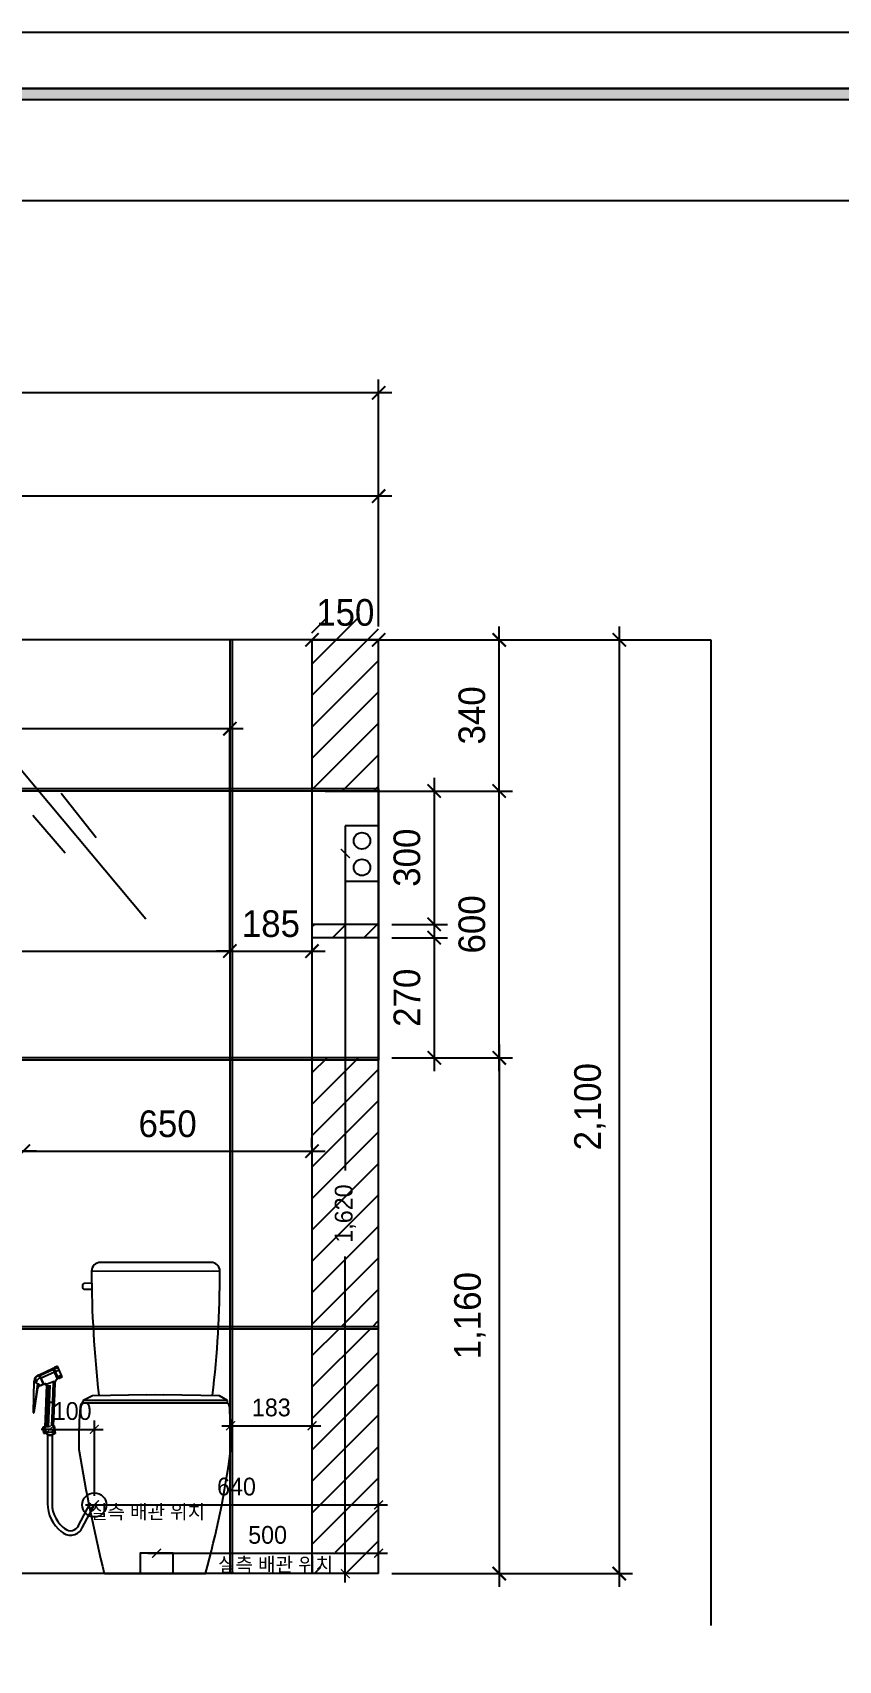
# Model space of a CAD drawing. Header units: millimetres. Extents: x 217202 to 745838, y -6815 to 171372.
# Drawn here: x 344231 to 346045, y 23371 to 27032 of the extents above; entities that cross this region are included whole.
import ezdxf
from ezdxf.enums import TextEntityAlignment as Align

# ---------------------------------------------------------------- set-up
doc = ezdxf.new("R2010")
doc.units = ezdxf.units.MM
doc.header["$PDMODE"] = 3
doc.layers.get('DEFPOINTS').update_dxf_attribs({"color": 248})
for name, color, linetype in [('0-ELC TEXT', 7, 'Continuous'), ('03-WAL NEW', 3, 'Continuous'), ('06-FUR', 6, 'Continuous'), ('C-WALL1', 2, 'Continuous'), ('CO-BATH', 6, 'Continuous'), ('FIX', 7, 'Continuous'), ('FORM(YOURNAME)-1', 1, 'Continuous'), ('FORM(YOURNAME)-11', 1, 'Continuous'), ('TOILET-1', 6, 'Continuous')]:
    doc.layers.add(name, color=color, linetype=linetype)
doc.styles.add('HY 울릉도 L', font='')
doc.styles.add('YOURNAME', font='HY울릉도M.TTF')
doc.styles.add('코레일둥고', font='Korail_Round_Gothic_Medium.ttf')
doc.styles.get('HY 울릉도 L').set_extended_font_data('HY울릉도L')
doc.dimstyles.new('30', dxfattribs={"dimscale": 30, "dimtxt": 2, "dimasz": 1, "dimexe": 1, "dimexo": 1, "dimgap": 1, "dimtad": 1, "dimdec": 0, "dimrnd": 0.05, "dimdsep": 46, "dimlunit": 6, "dimtxsty": 'HY 울릉도 L', "dimblk": 'ARCHTICK', "dimcen": 2.5, "dimdle": 1, "dimclrd": 133, "dimclre": 133, "dimclrt": 30, "dimadec": 0, "dimazin": 0, "dimtfac": 1, "dimtdec": 0, "dimtix": 1, "dimtmove": 2, "dimatfit": 3, "dimldrblk": 'ARCHTICK', "dimfxl": 1, "dimlwd": -1, "dimlwe": -1, "dimarcsym": 0})

# ---------------------------------------------------------------- blocks, each defined once
blk = doc.blocks.new('FORM-ELEVATION')
at = {"layer": 'FORM(YOURNAME)-11'}
h = blk.add_hatch(color=256, dxfattribs=at)
h.dxf.hatch_style = 1
h.paths.add_polyline_path([(-10309, 35708), (71691, 35708), (71691, 35508), (-10309, 35508)])
h.paths.add_polyline_path([(-10309, -21492), (71691, -21492), (71691, -21692), (-10309, -21692)])
at = {"layer": 'DEFPOINTS', "color": 158}
for points in [[(-10309, -21692), (71691, -21692), (71691, 35708), (-10309, 35708)], [(-8309, 33708), (61071, 33708), (61071, -19692), (-8309, -19692)]]:
    blk.add_lwpolyline(points, close=True, dxfattribs=at)
at = {"layer": 'FORM(YOURNAME)-11', "color": 250}
blk.add_lwpolyline([(-11309, -22692), (72691, -22692), (72691, 36708), (-11309, 36708)], close=True, dxfattribs=at)
at = {"layer": 'FORM(YOURNAME)-11'}
blk.add_lwpolyline([(-10309, 35708), (71691, 35708), (71691, 35508), (-10309, 35508)], close=True, dxfattribs=at)
at = {"layer": 'FORM(YOURNAME)-11', "color": 3, "style": 'YOURNAME'}
for tag, height, p in [('1', 450, (71041, -1219)), ('2', 450, (71041, -1863)), ('3', 450, (71041, -3150)), ('4', 450, (71041, -5081)), ('5', 515, (71041, -7398)), ('6', 515, (71041, -9650)), ('7', 515, (71041, -11903)), ('8', 515, (71041, -14155)), ('9', 515, (71041, -16408)), ('10', 515, (66791, -18596)), ('11', 515, (71041, -18660)), ('12', 515, (66791, -20848)), ('13', 515, (71041, -20848))]:
    blk.add_attdef(tag, text='', height=height, dxfattribs=at).set_placement(p, align=Align.MIDDLE_RIGHT)
blk = doc.blocks.new('_ArchTick')
at = {"color": 0, "linetype": 'ByBlock', "const_width": 0.15}
blk.add_lwpolyline([(-0.5, -0.5), (0.5, 0.5)], dxfattribs=at)
blk = doc.blocks.new('*D732')
at = {"layer": '06-FUR', "color": 133, "transparency": 16777216}
for p, q in [((345040.1, 25666.2), (345582, 25666.2)), ((345552, 25696.2), (345552, 23536.2)), ((345040.1, 23566.2), (345582, 23566.2))]:
    blk.add_line(p, q, dxfattribs=at)
at = {"layer": 'DEFPOINTS', "color": 0, "transparency": 16777216}
for p in [(345010.1, 25666.2), (345010.1, 23566.2), (345552, 23566.2)]:
    blk.add_point(p, dxfattribs=at)
at = {"layer": '06-FUR', "color": 133, "transparency": 16777216, "xscale": 30, "yscale": 30, "zscale": 30}
for p, rotation in [((345552, 25666.2), 90), ((345552, 23566.2), 270)]:
    blk.add_blockref('_ArchTick', p, dxfattribs=dict(at, rotation=rotation))
at = {"layer": '06-FUR', "color": 30, "transparency": 16777216, "insert": (345486, 24616.2), "char_height": 60, "attachment_point": 5, "rotation": 90, "style": 'HY 울릉도 L'}
blk.add_mtext('2,100', dxfattribs=at)
blk = doc.blocks.new('*D734')
at = {"layer": '06-FUR', "color": 133, "transparency": 16777216}
for p, q in [((343120.1, 25696.2), (343120.1, 26019.4)), ((345010.1, 25696.2), (345010.1, 26019.4)), ((345040.1, 25989.4), (343090.1, 25989.4))]:
    blk.add_line(p, q, dxfattribs=at)
at = {"layer": 'DEFPOINTS', "color": 0, "transparency": 16777216}
for p in [(343120.1, 25989.4), (343120.1, 25666.2), (345010.1, 25666.2)]:
    blk.add_point(p, dxfattribs=at)
at = {"layer": '06-FUR', "color": 133, "transparency": 16777216, "xscale": 30, "yscale": 30, "zscale": 30, "rotation": 180}
blk.add_blockref('_ArchTick', (343120.1, 25989.4), dxfattribs=at)
at = {"layer": '06-FUR', "color": 133, "transparency": 16777216, "xscale": 30, "yscale": 30, "zscale": 30}
blk.add_blockref('_ArchTick', (345010.1, 25989.4), dxfattribs=at)
at = {"layer": '06-FUR', "color": 30, "transparency": 16777216, "insert": (344065.1, 26055.3), "char_height": 60, "attachment_point": 5, "style": 'HY 울릉도 L'}
blk.add_mtext('1,890', dxfattribs=at)
blk = doc.blocks.new('*D735')
at = {"layer": '06-FUR', "color": 133, "transparency": 16777216}
for p, q in [((342260.1, 25696.2), (342260.1, 26251.7)), ((345010.1, 25696.2), (345010.1, 26251.7)), ((345040.1, 26221.7), (342230.1, 26221.7))]:
    blk.add_line(p, q, dxfattribs=at)
at = {"layer": 'DEFPOINTS', "color": 0, "transparency": 16777216}
for p in [(342260.1, 26221.7), (342260.1, 25666.2), (345010.1, 25666.2)]:
    blk.add_point(p, dxfattribs=at)
at = {"layer": '06-FUR', "color": 133, "transparency": 16777216, "xscale": 30, "yscale": 30, "zscale": 30, "rotation": 180}
blk.add_blockref('_ArchTick', (342260.1, 26221.7), dxfattribs=at)
at = {"layer": '06-FUR', "color": 133, "transparency": 16777216, "xscale": 30, "yscale": 30, "zscale": 30}
blk.add_blockref('_ArchTick', (345010.1, 26221.7), dxfattribs=at)
at = {"layer": '06-FUR', "color": 30, "transparency": 16777216, "insert": (343635.1, 26287.7), "char_height": 60, "attachment_point": 5, "style": 'HY 울릉도 L'}
blk.add_mtext('2,750', dxfattribs=at)
blk = doc.blocks.new('*D731')
at = {"layer": '06-FUR', "color": 133, "transparency": 16777216}
blk.add_line((344490.3, 23612.1), (345030.1, 23612.1), dxfattribs=at)
at = {"layer": 'DEFPOINTS', "color": 0, "transparency": 16777216}
for p in [(344510.3, 23612.1), (345010.1, 23612.1), (345010.1, 23612.1)]:
    blk.add_point(p, dxfattribs=at)
at = {"layer": '06-FUR', "color": 133, "transparency": 16777216, "xscale": 20, "yscale": 20, "zscale": 20, "rotation": 180}
blk.add_blockref('_ArchTick', (344510.3, 23612.1), dxfattribs=at)
at = {"layer": '06-FUR', "color": 133, "transparency": 16777216, "xscale": 20, "yscale": 20, "zscale": 20}
blk.add_blockref('_ArchTick', (345010.1, 23612.1), dxfattribs=at)
at = {"layer": '06-FUR', "color": 30, "transparency": 16777216, "insert": (344760.2, 23653), "char_height": 40, "attachment_point": 5, "style": 'HY 울릉도 L'}
blk.add_mtext('500', dxfattribs=at)
blk = doc.blocks.new('*D729')
at = {"layer": '06-FUR', "color": 133, "transparency": 16777216}
blk.add_line((344240.1, 24516.2), (343090.1, 24516.2), dxfattribs=at)
at = {"layer": 'DEFPOINTS', "color": 0, "transparency": 16777216}
for p in [(343120.1, 24516.2), (343120.1, 24516.2), (344210.1, 24516.2)]:
    blk.add_point(p, dxfattribs=at)
at = {"layer": '06-FUR', "color": 133, "transparency": 16777216, "xscale": 30, "yscale": 30, "zscale": 30, "rotation": 180}
blk.add_blockref('_ArchTick', (343120.1, 24516.2), dxfattribs=at)
at = {"layer": '06-FUR', "color": 133, "transparency": 16777216, "xscale": 30, "yscale": 30, "zscale": 30}
blk.add_blockref('_ArchTick', (344210.1, 24516.2), dxfattribs=at)
at = {"layer": '06-FUR', "color": 30, "transparency": 16777216, "insert": (343665.1, 24582.2), "char_height": 60, "attachment_point": 5, "style": 'HY 울릉도 L'}
blk.add_mtext('1,090', dxfattribs=at)
blk = doc.blocks.new('*D739')
at = {"layer": '06-FUR', "color": 133, "transparency": 16777216}
for p, q in [((344860.1, 25666.2), (344830.1, 25666.2)), ((344860.1, 25666.2), (345010.1, 25666.2)), ((345010.1, 25666.2), (345040.1, 25666.2))]:
    blk.add_line(p, q, dxfattribs=at)
at = {"layer": 'DEFPOINTS', "color": 0, "transparency": 16777216}
for p in [(344860.1, 25666.2), (345010.1, 25666.2), (345010.1, 25666.2)]:
    blk.add_point(p, dxfattribs=at)
at = {"layer": '06-FUR', "color": 133, "transparency": 16777216, "xscale": 30, "yscale": 30, "zscale": 30}
blk.add_blockref('_ArchTick', (344860.1, 25666.2), dxfattribs=at)
at = {"layer": '06-FUR', "color": 133, "transparency": 16777216, "xscale": 30, "yscale": 30, "zscale": 30, "rotation": 180}
blk.add_blockref('_ArchTick', (345010.1, 25666.2), dxfattribs=at)
at = {"layer": '06-FUR', "color": 30, "transparency": 16777216, "insert": (344935.1, 25727.5), "char_height": 60, "attachment_point": 5, "style": 'HY 울릉도 L'}
blk.add_mtext('150', dxfattribs=at)
blk = doc.blocks.new('*D737')
at = {"layer": '06-FUR', "color": 133, "transparency": 16777216}
for p, q in [((344675.1, 24966.2), (344645.1, 24966.2)), ((344675.1, 24966.2), (344860.1, 24966.2)), ((344860.1, 24966.2), (344890.1, 24966.2))]:
    blk.add_line(p, q, dxfattribs=at)
at = {"layer": 'DEFPOINTS', "color": 0, "transparency": 16777216}
for p in [(344675.1, 24966.2), (344860.1, 24966.2), (344860.1, 24966.2)]:
    blk.add_point(p, dxfattribs=at)
at = {"layer": '06-FUR', "color": 133, "transparency": 16777216, "xscale": 30, "yscale": 30, "zscale": 30}
blk.add_blockref('_ArchTick', (344675.1, 24966.2), dxfattribs=at)
at = {"layer": '06-FUR', "color": 133, "transparency": 16777216, "xscale": 30, "yscale": 30, "zscale": 30, "rotation": 180}
blk.add_blockref('_ArchTick', (344860.1, 24966.2), dxfattribs=at)
at = {"layer": '06-FUR', "color": 30, "transparency": 16777216, "insert": (344767.6, 25027.5), "char_height": 60, "attachment_point": 5, "style": 'HY 울릉도 L'}
blk.add_mtext('185', dxfattribs=at)
blk = doc.blocks.new('*D738')
at = {"layer": '06-FUR', "color": 133, "transparency": 16777216}
blk.add_line((344350.1, 23720.7), (345030.1, 23720.7), dxfattribs=at)
at = {"layer": 'DEFPOINTS', "color": 0, "transparency": 16777216}
for p in [(344370.1, 23720.7), (345010.1, 23720.7), (345010.1, 23720.7)]:
    blk.add_point(p, dxfattribs=at)
at = {"layer": '06-FUR', "color": 133, "transparency": 16777216, "xscale": 20, "yscale": 20, "zscale": 20, "rotation": 180}
blk.add_blockref('_ArchTick', (344370.1, 23720.7), dxfattribs=at)
at = {"layer": '06-FUR', "color": 133, "transparency": 16777216, "xscale": 20, "yscale": 20, "zscale": 20}
blk.add_blockref('_ArchTick', (345010.1, 23720.7), dxfattribs=at)
at = {"layer": '06-FUR', "color": 30, "transparency": 16777216, "insert": (344690.1, 23761.6), "char_height": 40, "attachment_point": 5, "style": 'HY 울릉도 L'}
blk.add_mtext('640', dxfattribs=at)
blk = doc.blocks.new('A-010')
at = {"layer": 'CO-BATH'}
for p, q in [((-239.6, 182.8), (-240.4, 179.9)), ((-213.1, 172), (-240.4, 179.9)), ((-212.2, 174.9), (-239.6, 182.8)), ((-212, 175.9), (-239.3, 183.7)), ((-238.8, 182.5), (-238.5, 183.5)), ((-210.6, 180.7), (-237.9, 188.5)), ((-213.1, 175.1), (-212.8, 176.1)), ((-212.2, 174.9), (-213.1, 172)), ((-109.3, 121.4), (-213.1, 172)), ((-128.7, 190.7), (-28.5, 126.7)), ((8.6, 130.6), (-127.4, 194)), ((-260.6, 138.9), (-260.3, 143.4)), ((-226.4, 128.7), (-260.6, 138.9)), ((-224.6, 133.1), (-260.3, 143.4)), ((-224.6, 133.1), (-226.4, 128.7)), ((-126.8, 85.4), (-224.6, 133.1)), ((-124.2, 86.4), (-108.4, 118.7)), ((-123.3, 85.9), (-107.5, 118.3)), ((-38.2, 42.2), (-122.3, 83.2)), ((-33.3, 84.3), (-104.8, 119.2)), ((-25.4, 92.1), (-25.6, 87.7)), ((-25.2, 98.7), (-25, 105)), ((22.4, 95), (-22.4, 95)), ((-18.8, 96.8), (-20.5, 96.2)), ((-8.4, 97.4), (-15.4, 97.4)), ((-4.9, 96.8), (-3.3, 96.2)), ((0.2, 95.6), (21.1, 95.6)), ((25.2, 98.7), (25, 105)), ((25.4, 92.1), (27.5, 26.7)), ((-27.8, 15.7), (-28.3, 0)), ((-28.3, 0), (28.3, 0)), ((-24.5, 23.6), (-24.8, 18.6)), ((-24.8, 18.6), (24.8, 18.6)), ((-24.5, 23.6), (24.5, 23.6)), ((24.5, 23.6), (24.8, 18.6)), ((28.3, 0), (27.8, 15.7))]:
    blk.add_line(p, q, dxfattribs=at)
at = {"layer": 'CO-BATH', "color": 251}
for p, q in [((-215.6, 164.4), (-220.3, 145.6)), ((-116.3, 107), (-217.6, 156.4)), ((-112.8, 114.2), (-215.6, 164.4)), ((-110.6, 118.7), (-214.4, 169.3)), ((-109.7, 120.5), (-213.5, 171.1)), ((-21.4, 128), (-128.4, 191.4)), ((-126.4, 86.3), (-224.2, 134)), ((-125.5, 88.1), (-223.3, 135.8)), ((-123.3, 92.6), (-221.1, 140.3)), ((-123.4, 85.4), (-124.5, 85.9)), ((-37.8, 43.1), (-121.9, 84.1)), ((-36.9, 44.9), (-121, 85.9)), ((-34.7, 49.4), (-118.8, 90.4)), ((-40.3, 70), (-111.8, 104.8)), ((-36.8, 77.1), (-108.3, 112)), ((-107.1, 118.8), (-108.2, 119.3)), ((-34.6, 81.6), (-106.1, 116.5)), ((-33.8, 83.4), (-105.2, 118.3)), ((-27.4, 85), (-34.7, 85)), ((-34.7, 85), (-27.4, 85)), ((-28.7, 78.3), (-30.5, 42.9)), ((9.1, 93.5), (9.1, 23.6)), ((21.1, 91.5), (21.6, 26.6)), ((22.2, 98.9), (22, 104.9)), ((23.9, 90.6), (25.2, 26.4)), ((24.2, 98.7), (24, 105)), ((-25.8, 15), (-26.3, 0)), ((-24.3, 23.6), (-24.3, 18.6)), ((-23.8, 23.6), (-23.8, 18.6)), ((-22.8, 23.6), (-22.8, 18.6)), ((-20.8, 23.6), (-20.8, 18.6)), ((-17.7, 14.4), (-18.2, 0)), ((-17.8, 23.6), (-17.8, 18.6)), ((-13.8, 23.6), (-13.8, 18.6)), ((-8.8, 23.6), (-8.8, 18.6)), ((0.8, 23.6), (0.8, 18.6)), ((8.8, 23.6), (8.8, 18.6)), ((9.2, 18.6), (9.1, 0)), ((13.8, 23.6), (13.8, 18.6)), ((17.8, 23.6), (17.8, 18.6)), ((20.8, 23.6), (20.8, 18.6)), ((21.3, 14.1), (21.7, 0)), ((22.8, 23.6), (22.8, 18.6)), ((23.8, 23.6), (23.8, 18.6)), ((24.3, 23.6), (24.3, 18.6)), ((25.6, 15.1), (26.1, 0))]:
    blk.add_line(p, q, dxfattribs=at)
at = {"layer": 'CO-BATH'}
for centre, radius, start, end in [((-230.5, 153), 31.3, 159.88196, 197.71284), ((-236.3, 155.2), 25, 99.37982, 160.15404), ((-234.3, 184.9), 5.12, 134.64434, 193.13831), ((-215.6, 179.5), 5.12, 314.64434, 13.13831), ((-128.1, 192.4), 1.75, 65, 250.3264), ((-125.9, 87.2), 2, 244, 334), ((-121.5, 85), 2, 154, 244), ((-110.2, 119.6), 2, 334, 64), ((-105.7, 117.4), 2, 64, 154), ((-30.9, 89.3), 5.55, 243.72218, 343.02025), ((-35.4, 116), 12.7, 2.69349, 57.41153), ((-22.4, 92), 3, 90, 178.18311), ((-22.2, 98.6), 3, 178.18311, 258.38321), ((0, 105), 25, 154.38376, 180), ((-22.1, 116.3), 0.686, 154.93574, 299.76069), ((-23.9, 105.6), 10, 276.35514, 290.13188), ((-15.4, 87.4), 10, 90, 110.13188), ((-8.4, 87.4), 10, 69.86812, 90), ((0.2, 105.6), 10, 249.86812, 270), ((7.5, 128.3), 2.57, 352.31561, 63.76258), ((0, 105), 25, 0, 66.4195), ((22.2, 98.6), 3, 270, 1.81689), ((22.4, 92), 3, 1.81689, 90), ((-46.5, 25.1), 19, 3.99488, 64), ((-24.8, 15.6), 3, 90, 178.18311), ((-24.4, 26.8), 3.21, 182.62947, 268.43842), ((24.5, 26.6), 3, 270, 1.81689), ((24.8, 15.6), 3, 1.81689, 90)]:
    blk.add_arc(centre, radius, start, end, dxfattribs=at)
at = {"layer": 'CO-BATH', "color": 251}
for centre, radius, start, end in [((-233.3, 153.5), 27.4, 158.85053, 202.5299), ((-236, 155), 24.4, 95.51636, 159.94311), ((-233.3, 153.5), 25.5, 158.82659, 206.18495), ((-233.8, 153.5), 25, 93.32957, 158.29837), ((-207.2, 144.5), 40.4, 125.91753, 186.80027), ((-127.6, 192.7), 1.47, 102.36231, 239.31989), ((28.3, 103), 51, 165.13795, 188.17913), ((-18.5, 110.2), 6.42, 70.39341, 119.76069), ((-28.4, 117.1), 12.9, 355.51828, 57.31643), ((-15.4, 118.8), 2.8, 250.39341, 330.69881), ((5.6, 107), 21.4, 78.20975, 150.69881), ((-17.2, 101.2), 26.8, 347.96097, 64), ((0, 105), 22, 0, 95.62482), ((0, 105), 24, 0, 76.77029), ((2.5, 93.4), 6.61, 0.89175, 14.71022), ((16, 91.5), 5.1, 0.17587, 43.85297), ((17.1, 100.1), 5.19, 306.24312, 347.50486), ((20.7, 99.2), 3.58, 277.51433, 352.25514), ((19.3, 91.1), 4.63, 354.15226, 58.18926), ((-19.4, 14.3), 6.43, 138.3034, 173.58963), ((-7, 14.2), 10.7, 155.55402, 178.83936), ((17, 26.6), 4.63, 319.84508, 0.41225), ((12.3, 14.7), 9.03, 356.17075, 25.83342), ((22.3, 26.4), 2.82, 278.46881, 1.09158), ((22, 15.2), 3.62, 359.21751, 71.52516)]:
    blk.add_arc(centre, radius, start, end, dxfattribs=at)
blk = doc.blocks.new('*D750')
at = {"layer": '06-FUR', "color": 133, "transparency": 16777216}
for p, q in [((344370.1, 23740.7), (344370.1, 23910.6)), ((344270.3, 23890.6), (344250.3, 23890.6)), ((344270.3, 23890.6), (344370.1, 23890.6)), ((344370.1, 23890.6), (344390.1, 23890.6))]:
    blk.add_line(p, q, dxfattribs=at)
at = {"layer": 'DEFPOINTS', "color": 0, "transparency": 16777216}
for p in [(344270.3, 23890.6), (344370.1, 23890.6), (344370.1, 23720.7)]:
    blk.add_point(p, dxfattribs=at)
at = {"layer": '06-FUR', "color": 133, "transparency": 16777216, "xscale": 20, "yscale": 20, "zscale": 20}
blk.add_blockref('_ArchTick', (344270.3, 23890.6), dxfattribs=at)
at = {"layer": '06-FUR', "color": 133, "transparency": 16777216, "xscale": 20, "yscale": 20, "zscale": 20, "rotation": 180}
blk.add_blockref('_ArchTick', (344370.1, 23890.6), dxfattribs=at)
at = {"layer": '06-FUR', "color": 30, "transparency": 16777216, "insert": (344320.2, 23931.5), "char_height": 40, "attachment_point": 5, "style": 'HY 울릉도 L'}
blk.add_mtext('100', dxfattribs=at)
blk = doc.blocks.new('*D773')
at = {"layer": '06-FUR', "color": 133, "transparency": 16777216}
for p, q in [((345281.6, 24756.2), (345281.6, 23536.2)), ((345040.1, 24726.2), (345311.6, 24726.2)), ((345040.1, 23566.2), (345311.6, 23566.2))]:
    blk.add_line(p, q, dxfattribs=at)
at = {"layer": 'DEFPOINTS', "color": 0, "transparency": 16777216}
for p in [(345010.1, 24726.2), (345010.1, 23566.2), (345281.6, 23566.2)]:
    blk.add_point(p, dxfattribs=at)
at = {"layer": '06-FUR', "color": 133, "transparency": 16777216, "xscale": 30, "yscale": 30, "zscale": 30}
for p, rotation in [((345281.6, 24726.2), 90), ((345281.6, 23566.2), 270)]:
    blk.add_blockref('_ArchTick', p, dxfattribs=dict(at, rotation=rotation))
at = {"layer": '06-FUR', "color": 30, "transparency": 16777216, "insert": (345215.7, 24146.2), "char_height": 60, "attachment_point": 5, "rotation": 90, "style": 'HY 울릉도 L'}
blk.add_mtext('1,160', dxfattribs=at)
blk = doc.blocks.new('*D774')
at = {"layer": '06-FUR', "color": 133, "transparency": 16777216}
for p, q in [((345281.6, 24696.2), (345281.6, 25356.2)), ((345040.1, 25326.2), (345311.6, 25326.2)), ((345040.1, 24726.2), (345311.6, 24726.2))]:
    blk.add_line(p, q, dxfattribs=at)
at = {"layer": 'DEFPOINTS', "color": 0, "transparency": 16777216}
for p in [(345010.1, 25326.2), (345281.6, 25326.2), (345010.1, 24726.2)]:
    blk.add_point(p, dxfattribs=at)
at = {"layer": '06-FUR', "color": 133, "transparency": 16777216, "xscale": 30, "yscale": 30, "zscale": 30}
for p, rotation in [((345281.6, 25326.2), 90), ((345281.6, 24726.2), 270)]:
    blk.add_blockref('_ArchTick', p, dxfattribs=dict(at, rotation=rotation))
at = {"layer": '06-FUR', "color": 30, "transparency": 16777216, "insert": (345220.3, 25026.2), "char_height": 60, "attachment_point": 5, "rotation": 90, "style": 'HY 울릉도 L'}
blk.add_mtext('600', dxfattribs=at)
blk = doc.blocks.new('*D775')
at = {"layer": '06-FUR', "color": 133, "transparency": 16777216}
for p, q in [((345040.1, 25666.2), (345311.6, 25666.2)), ((345281.6, 25296.2), (345281.6, 25696.2)), ((345040.1, 25326.2), (345311.6, 25326.2))]:
    blk.add_line(p, q, dxfattribs=at)
at = {"layer": 'DEFPOINTS', "color": 0, "transparency": 16777216}
for p in [(345010.1, 25666.2), (345281.6, 25666.2), (345010.1, 25326.2)]:
    blk.add_point(p, dxfattribs=at)
at = {"layer": '06-FUR', "color": 133, "transparency": 16777216, "xscale": 30, "yscale": 30, "zscale": 30}
for p, rotation in [((345281.6, 25666.2), 90), ((345281.6, 25326.2), 270)]:
    blk.add_blockref('_ArchTick', p, dxfattribs=dict(at, rotation=rotation))
at = {"layer": '06-FUR', "color": 30, "transparency": 16777216, "insert": (345220.3, 25496.2), "char_height": 60, "attachment_point": 5, "rotation": 90, "style": 'HY 울릉도 L'}
blk.add_mtext('340', dxfattribs=at)
blk = doc.blocks.new('*D779')
at = {"layer": '06-FUR', "color": 133, "transparency": 16777216}
blk.add_line((344656.9, 23898.7), (344880.1, 23898.7), dxfattribs=at)
at = {"layer": 'DEFPOINTS', "color": 0, "transparency": 16777216}
for p in [(344676.9, 23898.7), (344860.1, 23898.7), (344860.1, 23898.7)]:
    blk.add_point(p, dxfattribs=at)
at = {"layer": '06-FUR', "color": 133, "transparency": 16777216, "xscale": 20, "yscale": 20, "zscale": 20, "rotation": 180}
blk.add_blockref('_ArchTick', (344676.9, 23898.7), dxfattribs=at)
at = {"layer": '06-FUR', "color": 133, "transparency": 16777216, "xscale": 20, "yscale": 20, "zscale": 20}
blk.add_blockref('_ArchTick', (344860.1, 23898.7), dxfattribs=at)
at = {"layer": '06-FUR', "color": 30, "transparency": 16777216, "insert": (344768.5, 23939.6), "char_height": 40, "attachment_point": 5, "style": 'HY 울릉도 L'}
blk.add_mtext('183', dxfattribs=at)
blk = doc.blocks.new('*D781')
at = {"layer": '06-FUR', "color": 133, "transparency": 16777216}
blk.add_line((344705.1, 25466.2), (343245.1, 25466.2), dxfattribs=at)
at = {"layer": 'DEFPOINTS', "color": 0, "transparency": 16777216}
for p in [(343275.1, 25466.2), (343275.1, 25466.2), (344675.1, 25466.2)]:
    blk.add_point(p, dxfattribs=at)
at = {"layer": '06-FUR', "color": 133, "transparency": 16777216, "xscale": 30, "yscale": 30, "zscale": 30, "rotation": 180}
blk.add_blockref('_ArchTick', (343275.1, 25466.2), dxfattribs=at)
at = {"layer": '06-FUR', "color": 133, "transparency": 16777216, "xscale": 30, "yscale": 30, "zscale": 30}
blk.add_blockref('_ArchTick', (344675.1, 25466.2), dxfattribs=at)
at = {"layer": '06-FUR', "color": 30, "transparency": 16777216, "insert": (343975.1, 25532.1), "char_height": 60, "attachment_point": 5, "style": 'HY 울릉도 L'}
blk.add_mtext('1,400', dxfattribs=at)
blk = doc.blocks.new('*D782')
at = {"layer": '06-FUR', "color": 133, "transparency": 16777216}
for p, q in [((344935.1, 25205.7), (344935.1, 24472.4)), ((344955.1, 25185.7), (344955.1, 25185.7)), ((344935.1, 23546.2), (344935.1, 24279.5)), ((344955.1, 23566.2), (344955.1, 23566.2))]:
    blk.add_line(p, q, dxfattribs=at)
at = {"layer": 'DEFPOINTS', "color": 0, "transparency": 16777216}
for p in [(344935.1, 25185.7), (344935.1, 23566.2), (344935.1, 23566.2)]:
    blk.add_point(p, dxfattribs=at)
at = {"layer": '06-FUR', "color": 133, "transparency": 16777216, "xscale": 20, "yscale": 20, "zscale": 20}
for p, rotation in [((344935.1, 25185.7), 90), ((344935.1, 23566.2), 270)]:
    blk.add_blockref('_ArchTick', p, dxfattribs=dict(at, rotation=rotation))
at = {"layer": '06-FUR', "color": 240, "true_color": 0xed1f24, "transparency": 16777216, "insert": (344935.1, 24375.9), "char_height": 40, "attachment_point": 5, "rotation": 90, "style": 'HY 울릉도 L'}
blk.add_mtext('1,620', dxfattribs=at)
blk = doc.blocks.new('*D783')
at = {"layer": '06-FUR', "color": 133, "transparency": 16777216}
for p, q in [((345135.3, 25356.2), (345135.3, 24996.2)), ((344890.1, 25326.2), (345165.3, 25326.2)), ((345040.1, 25026.2), (345165.3, 25026.2))]:
    blk.add_line(p, q, dxfattribs=at)
at = {"layer": 'DEFPOINTS', "color": 0, "transparency": 16777216}
for p in [(344860.1, 25326.2), (345010.1, 25026.2), (345135.3, 25026.2)]:
    blk.add_point(p, dxfattribs=at)
at = {"layer": '06-FUR', "color": 133, "transparency": 16777216, "xscale": 30, "yscale": 30, "zscale": 30}
for p, rotation in [((345135.3, 25326.2), 90), ((345135.3, 25026.2), 270)]:
    blk.add_blockref('_ArchTick', p, dxfattribs=dict(at, rotation=rotation))
at = {"layer": '06-FUR', "color": 30, "transparency": 16777216, "insert": (345074, 25176.2), "char_height": 60, "attachment_point": 5, "rotation": 90, "style": 'HY 울릉도 L'}
blk.add_mtext('300', dxfattribs=at)
blk = doc.blocks.new('*D784')
at = {"layer": '06-FUR', "color": 133, "transparency": 16777216}
for p, q in [((345135.3, 25026.2), (345135.3, 24696.2)), ((345040.1, 24996.2), (345165.3, 24996.2)), ((345040.1, 24726.2), (345165.3, 24726.2))]:
    blk.add_line(p, q, dxfattribs=at)
at = {"layer": 'DEFPOINTS', "color": 0, "transparency": 16777216}
for p in [(345010.1, 24996.2), (345010.1, 24726.2), (345135.3, 24726.2)]:
    blk.add_point(p, dxfattribs=at)
at = {"layer": '06-FUR', "color": 133, "transparency": 16777216, "xscale": 30, "yscale": 30, "zscale": 30}
for p, rotation in [((345135.3, 24996.2), 90), ((345135.3, 24726.2), 270)]:
    blk.add_blockref('_ArchTick', p, dxfattribs=dict(at, rotation=rotation))
at = {"layer": '06-FUR', "color": 30, "transparency": 16777216, "insert": (345074.1, 24861.2), "char_height": 60, "attachment_point": 5, "rotation": 90, "style": 'HY 울릉도 L'}
blk.add_mtext('270', dxfattribs=at)
blk = doc.blocks.new('*D785')
at = {"layer": '06-FUR', "color": 133, "transparency": 16777216}
for p, q in [((344860.1, 24524.1), (344860.1, 24546.2)), ((344180.1, 24516.2), (344890.1, 24516.2))]:
    blk.add_line(p, q, dxfattribs=at)
at = {"layer": 'DEFPOINTS', "color": 0, "transparency": 16777216}
for p in [(344210.1, 24516.2), (344860.1, 24516.2), (344860.1, 24494.1)]:
    blk.add_point(p, dxfattribs=at)
at = {"layer": '06-FUR', "color": 133, "transparency": 16777216, "xscale": 30, "yscale": 30, "zscale": 30, "rotation": 180}
blk.add_blockref('_ArchTick', (344210.1, 24516.2), dxfattribs=at)
at = {"layer": '06-FUR', "color": 133, "transparency": 16777216, "xscale": 30, "yscale": 30, "zscale": 30}
blk.add_blockref('_ArchTick', (344860.1, 24516.2), dxfattribs=at)
at = {"layer": '06-FUR', "color": 30, "transparency": 16777216, "insert": (344535.1, 24577.5), "char_height": 60, "attachment_point": 5, "style": 'HY 울릉도 L'}
blk.add_mtext('650', dxfattribs=at)

msp = doc.modelspace()

# ---------------------------------------------------------------- hatches: boundary and pattern name
at = {"layer": '03-WAL NEW'}
h = msp.add_hatch(dxfattribs=at)
h.set_pattern_fill('_USER', color=8, scale=50, angle=45, pattern_type=0)
h.set_pattern_definition([(45, (394.784, -20879.06), (-35.355339, 35.355339), [])])
h.paths.add_polyline_path([(344860.1, 23566.2), (345010.1, 23566.2), (345010.1, 24116.2), (344860.1, 24116.2)])
h.paths.add_polyline_path([(344880.1, 23566.2), (344937.9, 23566.2), (344937.9, 23614.1), (344880.1, 23614.1)], flags=17)
h.paths.add_polyline_path([(344860.1, 25326.2), (345010.1, 25326.2), (345010.1, 25716.2), (344860.1, 25716.2)])
h.paths.add_polyline_path([(345010.1, 24726.2), (344860.1, 24726.2), (344860.1, 24121.2), (345010.1, 24121.2)])
h = msp.add_hatch(dxfattribs=at)
h.set_pattern_fill('_USER', color=8, scale=50, angle=45, pattern_type=0)
h.set_pattern_definition([(45, (0, -15), (-35.355339, 35.355339), [])])
h.paths.add_polyline_path([(345010.1, 25026.2), (344860.1, 25026.2), (344860.1, 24996.2), (345010.1, 24996.2)])

# ---------------------------------------------------------------- linework, layer by layer
at = {"layer": '06-FUR'}
msp.add_circle((344972.6, 25214.2), 18.5, dxfattribs=at)
at = {"layer": 'C-WALL1'}
for p, q in [((345010.1, 25666.2), (342260.1, 25666.2)), ((344860.1, 25666.2), (344860.1, 23566.2)), ((345010.1, 25666.2), (344880.1, 25666.2)), ((345010.1, 23566.2), (345010.1, 25666.2)), ((345025.1, 25666.2), (345758.3, 25666.2)), ((345758.3, 25666.2), (345758.3, 23449.6)), ((345010.1, 25331.2), (345010.1, 24721.2)), ((345010.1, 25026.2), (344860.1, 25026.2)), ((345010.1, 24996.2), (344860.1, 24996.2)), ((344343.1, 24213.9), (344343.1, 24210.7)), ((344364, 24219.1), (344348.1, 24218.9)), ((344348.1, 24205.7), (344364.3, 24205.7)), ((345010.1, 23566.2), (342260.1, 23566.2))]:
    msp.add_line(p, q, dxfattribs=at)
msp.add_lwpolyline([(344473.3, 23566.2), (344547.4, 23566.2), (344547.4, 23612.1), (344473.3, 23612.1)], close=True, dxfattribs=at)
msp.add_circle((344370.1, 23720.7), 27.2, dxfattribs=at)
for centre, start, end in [((344348.1, 24213.9), 90.7052, 180), ((344348.1, 24210.7), 180, 270)]:
    msp.add_arc(centre, 5, start, end, dxfattribs=at)
at = {"layer": 'CO-BATH', "color": 8}
for p, q in [((344264.8, 23878.4), (344264.8, 23723.9)), ((344274.8, 23878.4), (344274.8, 23723.9)), ((344333.9, 23673), (344361.2, 23725.4)), ((344343, 23668.8), (344370.1, 23720.7)), ((344295.7, 23660.8), (344298, 23659))]:
    msp.add_line(p, q, dxfattribs=at)
at = {"layer": 'CO-BATH'}
msp.add_lwpolyline([(343275.1, 25466.2), (343275.1, 24966.2), (344675.1, 24966.2), (344675.1, 25466.2)], close=True, dxfattribs=at)
at = {"layer": 'CO-BATH', "color": 8}
for centre, radius, start, end in [((344344.8, 23723.9), 80, 180, 232.1027), ((344344.8, 23723.9), 70, 180, 236.5197), ((344316.4, 23682.7), 30, 232.1027, 332.4511), ((344316.4, 23682.7), 20, 232.1027, 332.4511)]:
    msp.add_arc(centre, radius, start, end, dxfattribs=at)
at = {"layer": 'FIX', "color": 4}
for p, q in [((344652.8, 24246.1), (344363.9, 24245.8)), ((344632.8, 24266.2), (344383.9, 24266.2)), ((344345.2, 23955.4), (344342.6, 23949.9)), ((344342.6, 23949.9), (344670.1, 23949.9)), ((344365.6, 23966.2), (344345.2, 23955.4)), ((344670.1, 23955.4), (344345.2, 23955.4)), ((344487.6, 23968.5), (344365.6, 23966.2)), ((344487.6, 23968.5), (344507.6, 23968.8)), ((344507.6, 23968.8), (344525.1, 23968.5)), ((344652, 23966.2), (344525.1, 23968.5)), ((344670.1, 23955.4), (344652, 23966.2)), ((344670.1, 23949.9), (344670.1, 23955.4)), ((344392.6, 23566.2), (344620.1, 23566.2))]:
    msp.add_line(p, q, dxfattribs=at)
for centre, radius, start, end in [((344383.9, 24246.2), 20, 90, 180.0905), ((346790.4, 24248.9), 2426.5, 180.0659, 186.6645), ((344632.8, 24246.2), 20, 359.9095, 90), ((342226.3, 24248.9), 2426.5, 353.3355, 359.9341), ((344379.2, 23929.9), 42.6, 153.4349, 165.5266), ((344342.6, 23948.2), 1.71, 90, 153.4349), ((344670.1, 23948.2), 1.71, 26.5651, 90), ((344633.5, 23929.9), 42.6, 14.4734, 26.5651), ((345608, 23856.9), 1272.9, 176.2358, 180.007), ((343404.7, 23856.9), 1272.9, 359.993, 3.7642), ((344498.7, 23856.8), 163.6, 180, 185.2562), ((347752.4, 24402.2), 3462.3, 189.3154, 193.9738), ((342711, 24103.3), 1983.2, 344.2868, 352.424), ((344514, 23856.8), 163.6, 354.7438, 0)]:
    msp.add_arc(centre, radius, start, end, dxfattribs=at)
at = {"layer": 'TOILET-1', "color": 30, "true_color": 0xeb7024}
for p, q in [((344675.1, 25666.2), (344675.1, 23566.2)), ((344680.1, 25666.2), (344680.1, 23566.2)), ((345010.1, 25331.2), (342260.1, 25331.2)), ((345010.1, 25326.2), (342260.1, 25326.2)), ((345010.1, 24726.2), (342260.1, 24726.2)), ((345010.1, 24721.2), (342260.1, 24721.2)), ((345010.1, 24121.2), (342260.1, 24121.2)), ((345010.1, 24116.2), (342260.1, 24116.2))]:
    msp.add_line(p, q, dxfattribs=at)
at = {"layer": 'TOILET-1', "color": 8}
for p, q in [((344174.5, 25410.2), (344485.7, 25039.1)), ((344295.7, 25321.5), (344374, 25221.3)), ((344231.8, 25271.9), (344304.3, 25186.9))]:
    msp.add_line(p, q, dxfattribs=at)
at = {"layer": 'TOILET-1'}
msp.add_lwpolyline([(344935.1, 25248.2), (344935.1, 25123.2), (345010.1, 25123.2), (345010.1, 25248.2)], close=True, dxfattribs=at)
msp.add_circle((344972.6, 25154.4), 18.5, dxfattribs=at)

# ---------------------------------------------------------------- block references
at = {"layer": 'CO-BATH', "xscale": 0.472073325058164, "yscale": 0.472073325058164, "zscale": 0.472073325058164, "rotation": 113.7189180530094}
msp.add_blockref('A-010', (344292.3, 24020.6), dxfattribs=at)
at = {"layer": 'FORM(YOURNAME)-1', "xscale": 0.12592099337828, "yscale": 0.12592099337828, "zscale": 0.12592099337828}
msp.add_blockref('FORM-ELEVATION', (340373, 22409.6), dxfattribs=at)

# ---------------------------------------------------------------- texts
at = {"layer": '0-ELC TEXT', "color": 240, "true_color": 0xed1f24, "char_height": 31.414, "attachment_point": 1, "style": '코레일둥고'}
for insert in [(344360.1, 23720.7), (344648.5, 23602.3)]:
    msp.add_mtext_dynamic_manual_height_columns('{\\fGulim|b0|i0|c129|p50;실측 배관 위치}', width=303.877, gutter_width=1748, heights=[0], dxfattribs=dict(at, insert=insert))

# ---------------------------------------------------------------- dimensions: what is measured, and where the dimension line sits
at = {"layer": '06-FUR'}
for base, p1, p2, override, picture, middle in [((342260.1, 26221.7), (345010.1, 25666.2), (342260.1, 25666.2), {"dimfxl": 1.25}, '*D735', (343635.1, 26287.7)), ((343120.1, 25989.4), (345010.1, 25666.2), (343120.1, 25666.2), {"dimfxl": 1.25}, '*D734', (344065.1, 26055.3)), ((345010.1, 25666.2), (344860.1, 25666.2), (345010.1, 25666.2), {"dimfxl": 1.25}, '*D739', (344935.1, 25727.5)), ((343275.1, 25466.2), (344675.1, 25466.2), (343275.1, 25466.2), {"dimfxl": 1.25}, '*D781', (343975.1, 25532.1)), ((344860.1, 24966.2), (344675.1, 24966.2), (344860.1, 24966.2), {"dimfxl": 1.25}, '*D737', (344767.6, 25027.5)), ((343120.1, 24516.2), (344210.1, 24516.2), (343120.1, 24516.2), {"dimfxl": 1.25}, '*D729', (343665.1, 24582.2)), ((344860.1, 24516.2), (344210.1, 24516.2), (344860.1, 24494.1), {"dimfxl": 1.25}, '*D785', (344535.1, 24577.5)), ((344370.1, 23890.6), (344270.3, 23890.6), (344370.1, 23720.7), {"dimscale": 20, "dimfxl": 1.25}, '*D750', (344320.2, 23931.5)), ((344860.1, 23898.7), (344676.9, 23898.7), (344860.1, 23898.7), {"dimscale": 20, "dimfxl": 1.25}, '*D779', (344768.5, 23939.6)), ((345010.1, 23720.7), (344370.1, 23720.7), (345010.1, 23720.7), {"dimscale": 20, "dimfxl": 1.25}, '*D738', (344690.1, 23761.6)), ((345010.1, 23612.1), (344510.3, 23612.1), (345010.1, 23612.1), {"dimscale": 20, "dimfxl": 1.25}, '*D731', (344760.2, 23653))]:
    dim = msp.add_linear_dim(base=base, p1=p1, p2=p2, dimstyle='30', override=override, dxfattribs=at)
    dim.commit()
    dim.dimension.update_dxf_attribs({"geometry": picture, "text_midpoint": middle})
for base, p1, p2, picture, middle in [((345552, 23566.2), (345010.1, 25666.2), (345010.1, 23566.2), '*D732', (345486, 24616.2)), ((345135.3, 25026.2), (344860.1, 25326.2), (345010.1, 25026.2), '*D783', (345074, 25176.2)), ((345281.6, 25326.2), (345010.1, 24726.2), (345010.1, 25326.2), '*D774', (345220.3, 25026.2)), ((345135.3, 24726.2), (345010.1, 24996.2), (345010.1, 24726.2), '*D784', (345074.1, 24861.2)), ((345281.6, 23566.2), (345010.1, 24726.2), (345010.1, 23566.2), '*D773', (345215.7, 24146.2))]:
    dim = msp.add_linear_dim(base=base, p1=p1, p2=p2, angle=90, dimstyle='30', override={"dimfxl": 1.25}, dxfattribs=at)
    dim.commit()
    dim.dimension.update_dxf_attribs({"geometry": picture, "text_midpoint": middle})
dim = msp.add_aligned_dim(p1=(345010.1, 25326.2), p2=(345010.1, 25666.2), distance=-271.5, dimstyle='30', override={"dimfxl": 1.25}, dxfattribs=at)
dim.commit()
dim.dimension.update_dxf_attribs({"geometry": '*D775', "text_midpoint": (345220.3, 25496.2)})
dim = msp.add_linear_dim(base=(344935.1081, 23566.17), p1=(344935.1081, 25185.6814), p2=(344935.1081, 23566.17), angle=90, dimstyle='30', override={"dimscale": 20, "dimclrt": 240, "dimfxl": 1.25}, dxfattribs=at)
dim.commit()
dim.dimension.update_dxf_attribs({"geometry": '*D782', "text_midpoint": (344935.1081, 24375.9257), "dimtype": 160})

doc.saveas('drawing.dxf')
